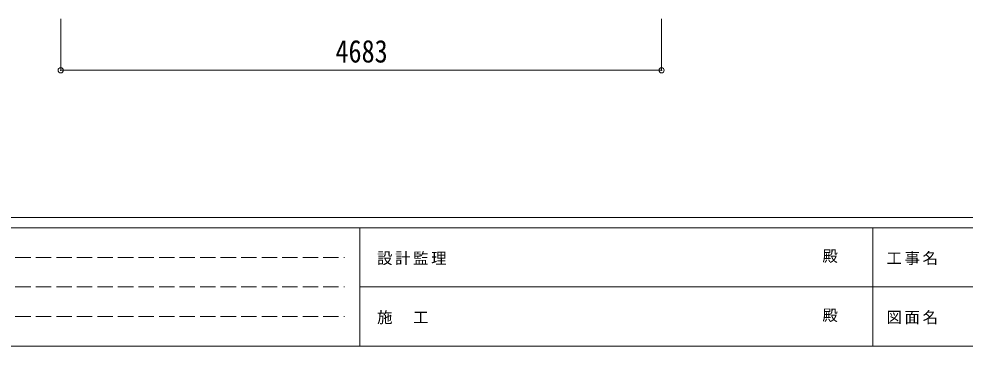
# Model space of a CAD drawing. Units: millimetres at full size, sheet at 1:40; details may follow other scales. Extents: x -11243 to 11243, y -7760 to 7760.
# Drawn here: x -7255 to 119, y -7760 to -5214 of the extents above; entities that cross this region are included whole.
import ezdxf
from ezdxf.enums import TextEntityAlignment as Align

# ---------------------------------------------------------------- set-up
doc = ezdxf.new("R2010")
doc.units = ezdxf.units.MM
doc.header["$LTSCALE"] = 40
doc.header["$PDMODE"] = 32
doc.header["$PDSIZE"] = 40
doc.linetypes.add('DASHED3', pattern=[4, 3, -1])
doc.layers.add('0-6_OTH_LINE', color=6, linetype='Continuous', lineweight=9)
doc.layers.add('F-0_240', color=7, linetype='Continuous', lineweight=9)
doc.styles.add('ＭＳ ゴシック', font='')
doc.styles.get('ＭＳ ゴシック').set_extended_font_data('MS Gothic')

msp = doc.modelspace()

# ---------------------------------------------------------------- linework, layer by layer
at = {"layer": '0-6_OTH_LINE'}
for p, q in [((-6929.15, -5613.59), (-6929.15, -5213.59)), ((-2246.15, -5613.59), (-2246.15, -5213.59)), ((-6929.15, -5613.59), (-2246.15, -5613.59))]:
    msp.add_line(p, q, dxfattribs=at)
for p in [(-6929.15, -5613.59), (-2246.15, -5613.59)]:
    msp.add_point(p, dxfattribs=at)
at = {"layer": 'F-0_240', "color": 5}
for p, q in [((-11242.74, -6760), (10677.26, -6760)), ((-11242.74, -6840), (7121.58, -6840)), ((-4598.42, -6840), (-4598.42, -7760)), ((-598.42, -6840), (-598.42, -7760)), ((-4598.42, -7300), (3601.58, -7300)), ((-11242.74, -7760), (10677.26, -7760))]:
    msp.add_line(p, q, dxfattribs=at)
at = {"layer": 'F-0_240', "color": 4, "linetype": 'DASHED3'}
for p, q in [((-11122.75, -7070), (-4718.42, -7070)), ((-11122.75, -7300), (-4718.42, -7300)), ((-11122.75, -7530), (-4718.42, -7530))]:
    msp.add_line(p, q, dxfattribs=at)

# ---------------------------------------------------------------- texts
at = {"layer": '0-6_OTH_LINE', "color": 7, "style": 'ＭＳ ゴシック', "width": 0.85}
msp.add_text('4683', height=176, dxfattribs=at).set_placement((-4787.65, -5605.59), align=Align.BOTTOM_LEFT)
at = {"layer": 'F-0_240', "style": 'ＭＳ ゴシック'}
for p in [(-992.7, -7130), (-992.7, -7590)]:
    msp.add_text('殿', height=87.98, dxfattribs=at).set_placement(p, align=Align.BOTTOM_LEFT)
at = {"layer": 'F-0_240', "char_height": 87.98, "attachment_point": 7, "style": 'ＭＳ ゴシック'}
for s, insert in [('\\T1.17;設計監理', (-4463.32, -7130)), ('\\T1.17;工事名', (-492.95, -7130)), ('\\T1.17;施\u3000工', (-4463.32, -7590)), ('\\T1.17;図面名', (-492.95, -7590))]:
    msp.add_mtext(s, dxfattribs=dict(at, insert=insert))

doc.saveas('drawing.dxf')
